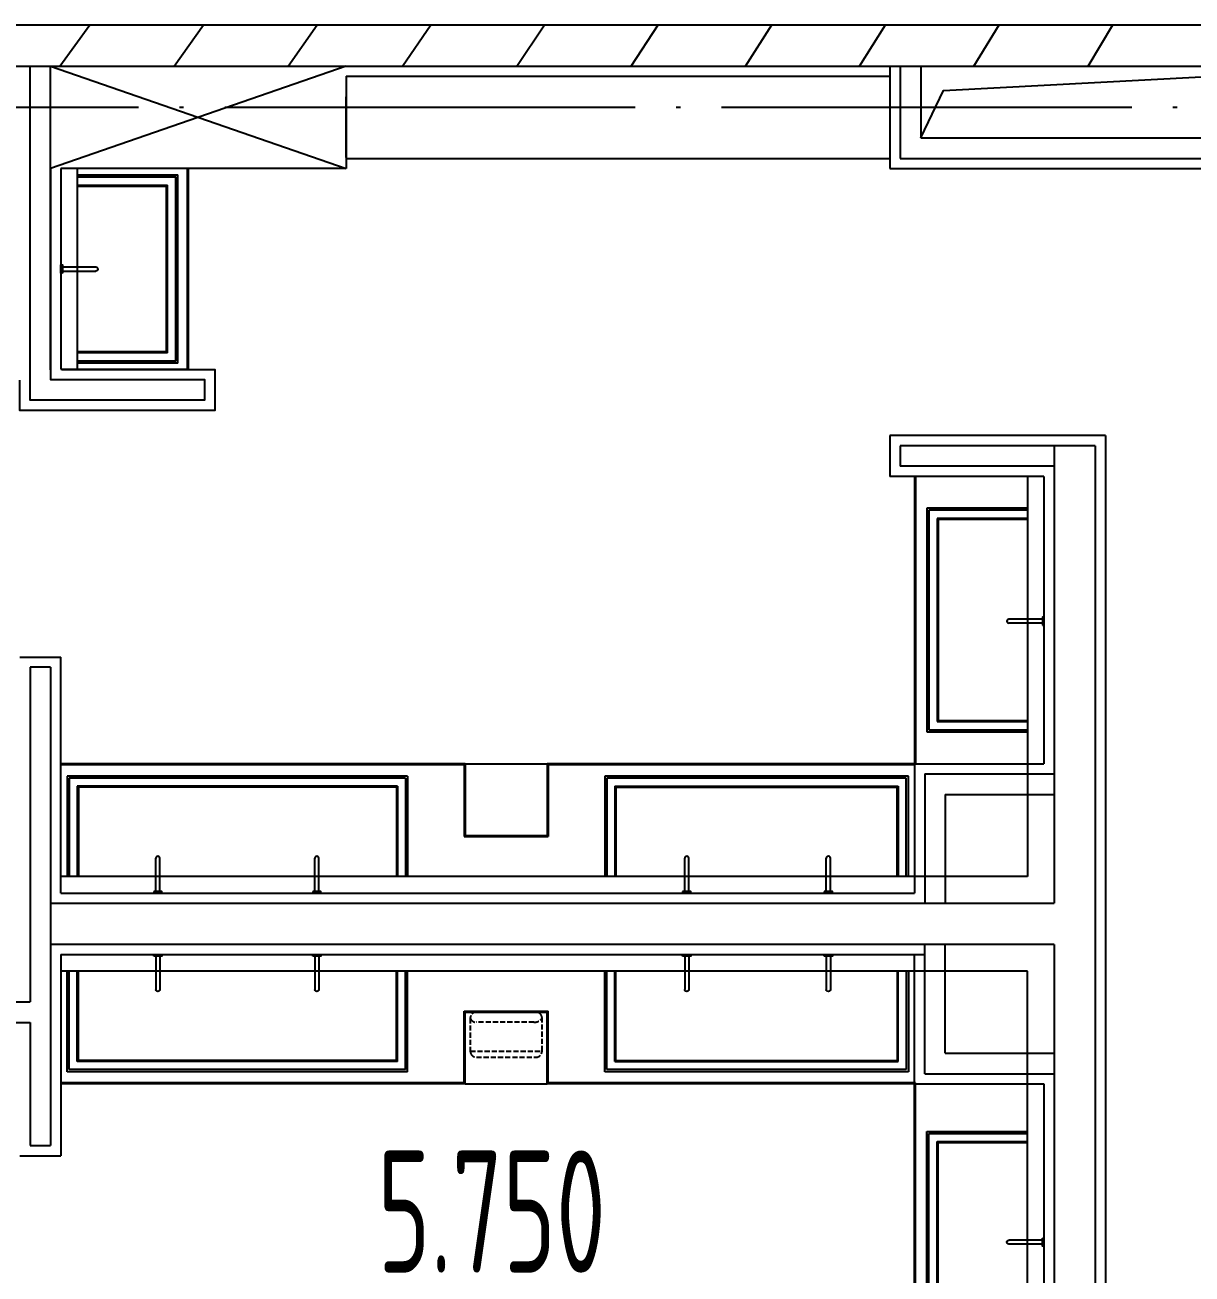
# Model space of a CAD drawing. Header units: inches. Extents: x 0 to 1813292486, y 0 to 3473589894.
# Drawn here: x 600449091 to 600454777, y 3473230132 to 3473236218 of the extents above; entities that cross this region are included whole.
import ezdxf

# ---------------------------------------------------------------- set-up
doc = ezdxf.new("R2010")
doc.units = ezdxf.units.IN
doc.header["$LTSCALE"] = 1000
doc.header["$MEASUREMENT"] = 0
doc.linetypes.add('AX-MALL-GIRD-200$0$DOTE', pattern=[2.42, 2, -0.2, 0.02, -0.2])
doc.linetypes.add('AX-MALL-WALL-P02-QT$0$AX-MALL-WALL-P02-QT$0$AX-MALL-WALL-P01-QT$0$DASH', pattern=[0.35, 0.25, -0.1])
for name, color, linetype in [('A-Anno-Note', 241, 'Continuous'), ('AX-MALL-DIM-P02$0$A-Detl-Thin', 131, 'Continuous'), ('AX-MALL-GIRD-200$0$A-Grid', 222, 'AX-MALL-GIRD-200$0$DOTE'), ('AX-MALL-P02-200$0$A-Anno-Note', 241, 'Continuous'), ('AX-MALL-WALL-P02$0$A-Anno-Note', 241, 'Continuous'), ('AX-MALL-WALL-P02-QT$0$A-Anno-Note', 241, 'Continuous'), ('AX-MALL-WALL-P02-QT$0$A-Wall', 2, 'Continuous'), ('AX-MALL-WALL-P02-QT$0$A-Wall-Patt', 13, 'Continuous'), ('AX-MALL-WALL-P02-QT$0$A-Wind', 4, 'Continuous'), ('AX-MALL-WALL-P02-QT$0$AX-MALL-WALL-P01-QT$0$AX-MALL-WALL-P01-QT$0$卫生洁具', 40, 'Continuous'), ('AX-MALL-WALL-P02-QT$0$AX-MALL-WALL-P02-QT$0$AX-MALL-WALL-P01-QT$0$AR--WALL-1（装饰增加墙体）', 150, 'Continuous'), ('AX-MALL-WALL-P02-QT$0$AX-MALL-WALL-P02-QT$0$AX-MALL-WALL-P01-QT$0$FF--FIXT（洁具、厨具）', 31, 'Continuous'), ('AX-MALL-WALL-P02-QT$0$AX-MALL-WALL-P02-QT$0$AX-MALL-WALL-P01-QT$0$FF--FURN_SF(固定家俱)', 40, 'Continuous'), ('AX-MALL-WALL-P02-QT$0$AX-MALL-WALL-P02-QT$0$AX-MALL-WALL-P01-QT$0$FF-装饰完成面', 30, 'Continuous'), ('AX-MALL-WORD-P02$0$A-Anno-Note', 241, 'Continuous'), ('AX-MALL-ZTKD-P02$0$A-Anno-Note', 241, 'Continuous')]:
    doc.layers.add(name, color=color, linetype=linetype)
doc.styles.add('AX-MALL-WORD-P02$0$_TCH_DIM', font='gbenor.shx')

# ---------------------------------------------------------------- blocks, each defined once
blk = doc.blocks.new('AX-MALL-WORD-P02')
at = {"layer": 'AX-MALL-WORD-P02$0$A-Anno-Note', "style": 'AX-MALL-WORD-P02$0$_TCH_DIM', "width": 0.7}
blk.add_text('5.750', height=595, rotation=339.56816, dxfattribs=at).set_placement((600268492, 3473133873.8))
blk = doc.blocks.new('AX-MALL-GIRD-200')
at = {"layer": 'AX-MALL-GIRD-200$0$A-Grid'}
blk.add_line((600226689.8, 3473155507), (600584585.8, 3473022180.2), dxfattribs=at)
blk = doc.blocks.new('AX-MALL-WALL-P02-QT$0$AX-MALL-WALL-P02-QT$0$AX-MALL-WALL-P01-QT$0$A$C46E46B5B')
at = {"layer": 'AX-MALL-WALL-P02-QT$0$AX-MALL-WALL-P02-QT$0$AX-MALL-WALL-P01-QT$0$FF--FIXT（洁具、厨具）', "color": 12, "linetype": 'AX-MALL-WALL-P02-QT$0$AX-MALL-WALL-P02-QT$0$AX-MALL-WALL-P01-QT$0$DASH', "ltscale": 0.1}
blk.add_lwpolyline([(145, 220), (-145, 220, 0.414214), (-175, 190), (-175, 30, 0.414214), (-145, 0), (145, 0, 0.414214), (175, 30), (175, 190, 0.414214)], format="xyb", close=True, dxfattribs=at)
blk.add_lwpolyline([(175, 190, -0.26114), (135.3, 170.6), (-146.2, 170.6, -0.305293), (-175, 190, 5.122653)], format="xyb", dxfattribs=at)
blk.add_lwpolyline([(-175, 30), (175, 30)], dxfattribs=at)
blk = doc.blocks.new('AX-MALL-WALL-P02-QT$0$AX-MALL-WALL-P01-QT$0$A$C17FE1665')
at = {"layer": 'AX-MALL-WALL-P02-QT$0$AX-MALL-WALL-P01-QT$0$AX-MALL-WALL-P01-QT$0$卫生洁具'}
blk.add_lwpolyline([(7.2, 20), (0, 20), (0, -20), (7.2, -20)], close=True, dxfattribs=at)
for points in [[(7.2, 10), (170, 10)], [(7.2, -10), (170, -10)]]:
    blk.add_lwpolyline(points, dxfattribs=at)
blk.add_arc((170, 0), 10, 269.99863, 90, dxfattribs=at)
blk = doc.blocks.new('AX-MALL-WALL-P02-QT$0$AX-MALL-WALL-P02-QT$0$AX-MALL-WALL-P01-QT$0$A$C14D34DC6')
at = {"layer": 'AX-MALL-WALL-P02-QT$0$AX-MALL-WALL-P02-QT$0$AX-MALL-WALL-P01-QT$0$FF--FIXT（洁具、厨具）', "color": 4, "ltscale": 2}
for p, q in [((130, 2231.8), (130, 130.3)), ((680, 2231.8), (680, 680.3)), ((130, 2000.9), (620, 2000.9)), ((130, 1950.9), (570, 1950.9)), ((570, 1950.9), (570, 961.2)), ((620, 2000.9), (620, 911.2)), ((570, 961.2), (130, 961.2)), ((620, 911.2), (130, 911.2)), ((680, 680.3), (2469.6, 680.3)), ((2469.6, 680.3), (2469.6, 330)), ((2869.6, 680.3), (2469.6, 680.3)), ((2869.6, 680.3), (4839.2, 680.3)), ((2869.6, 680.3), (2869.6, 330)), ((710, 130.3), (710, 620.3)), ((710, 620.3), (2189.6, 620.3)), ((2189.6, 620.3), (2189.6, 130.3)), ((3149.6, 620.3), (3149.6, 130.3)), ((3149.6, 620.3), (4809.2, 620.3)), ((4809.2, 620.3), (4809.2, 130.3)), ((2139.6, 570.3), (760, 570.3)), ((760, 570.3), (760, 130.3)), ((2139.6, 570.3), (2139.6, 130.3)), ((3199.6, 570.3), (4759.2, 570.3)), ((3199.6, 570.3), (3199.6, 130.3)), ((4759.2, 570.3), (4759.2, 130.3)), ((2869.6, 330), (2469.6, 330)), ((130, 130.3), (4836, 130.3))]:
    blk.add_line(p, q, dxfattribs=at)
at = {"layer": 'AX-MALL-WALL-P02-QT$0$AX-MALL-WALL-P02-QT$0$AX-MALL-WALL-P01-QT$0$FF--FIXT（洁具、厨具）', "color": 1}
for p, q in [((675, 2231.8), (675, 755)), ((675, 2231.8), (675, 675.3)), ((130, 1990.9), (610, 1990.9)), ((610, 1990.9), (610, 921.2)), ((130, 1945.9), (565, 1945.9)), ((565, 1945.9), (565, 966.2)), ((565, 966.2), (130, 966.2)), ((610, 921.2), (130, 921.2)), ((675, 675.3), (2464.6, 675.3)), ((2464.6, 675.3), (2464.6, 325)), ((2874.6, 675.3), (4839.2, 675.3)), ((2874.6, 675.3), (2874.6, 325)), ((720, 130.3), (720, 610.3)), ((720, 610.3), (2179.6, 610.3)), ((2179.6, 610.3), (2179.6, 130.3)), ((3159.6, 610.3), (3159.6, 130.3)), ((3159.6, 610.3), (4799.2, 610.3)), ((4799.2, 610.3), (4799.2, 130.3)), ((765, 130.3), (765, 565.3)), ((2134.6, 565.3), (765, 565.3)), ((2134.6, 565.3), (2134.6, 130.3)), ((3204.6, 565.3), (3204.6, 130.3)), ((3204.6, 565.3), (4754.2, 565.3)), ((4754.2, 565.3), (4754.2, 130.3)), ((2874.6, 325), (2464.6, 325))]:
    blk.add_line(p, q, dxfattribs=at)
at = {"layer": 'AX-MALL-WALL-P02-QT$0$AX-MALL-WALL-P02-QT$0$AX-MALL-WALL-P01-QT$0$FF--FIXT（洁具、厨具）', "ltscale": 2}
blk.add_line((3204.6, 565.3), (3204.6, 150), dxfattribs=at)
at = {"linetype": 'ByBlock', "rotation": 180}
blk.add_blockref('AX-MALL-WALL-P02-QT$0$AX-MALL-WALL-P02-QT$0$AX-MALL-WALL-P01-QT$0$A$C46E46B5B', (2669.6, 550), dxfattribs=at)
at = {"layer": 'AX-MALL-WALL-P02-QT$0$AX-MALL-WALL-P02-QT$0$AX-MALL-WALL-P01-QT$0$FF--FIXT（洁具、厨具）', "extrusion": (0, 0, -1)}
for p, zscale, rotation in [((-50, 1451.1), -1, 179.9995570982508), ((-1099.9, 50), -0.9999999999999991, 89.99955709825085), ((-1789.7, 50), -0.9999999999999991, 89.99955709825085), ((-4366.8, 50), -0.9999999999999991, 89.99955709825085)]:
    blk.add_blockref('AX-MALL-WALL-P02-QT$0$AX-MALL-WALL-P01-QT$0$A$C17FE1665', p, dxfattribs=dict(at, zscale=zscale, rotation=rotation))
at = {"layer": 'AX-MALL-WALL-P02-QT$0$AX-MALL-WALL-P02-QT$0$AX-MALL-WALL-P01-QT$0$FF--FIXT（洁具、厨具）', "color": 1, "extrusion": (0, 0, -1), "zscale": -0.9999999999999991, "rotation": 89.99955709825085}
blk.add_blockref('AX-MALL-WALL-P02-QT$0$AX-MALL-WALL-P01-QT$0$A$C17FE1665', (-3592, 50), dxfattribs=at)
blk = doc.blocks.new('AX-MALL-WALL-P02-QT$0$AX-MALL-WALL-P02-QT$0$AX-MALL-WALL-P01-QT$0$A$C31EA7D6B')
at = {"layer": 'AX-MALL-WALL-P02-QT$0$AX-MALL-WALL-P02-QT$0$AX-MALL-WALL-P01-QT$0$FF--FIXT（洁具、厨具）', "color": 4, "ltscale": 2}
for p, q in [((-620, 102.6), (-620, -875.6)), ((-570, -845.6), (-570, 72.6)), ((-80, 72.6), (-570, 72.6)), ((-80, 102.6), (-80, -875.6)), ((-515, -790.6), (-515, 17.6)), ((-80, 17.6), (-515, 17.6)), ((-515, -790.6), (-80, -790.6)), ((-570, -845.6), (-80, -845.6))]:
    blk.add_line(p, q, dxfattribs=at)
at = {"layer": 'AX-MALL-WALL-P02-QT$0$AX-MALL-WALL-P02-QT$0$AX-MALL-WALL-P01-QT$0$FF--FIXT（洁具、厨具）', "color": 1}
for p, q in [((-615, 102.6), (-615, -875.6)), ((-560, -835.6), (-560, 62.6)), ((-80, 62.6), (-560, 62.6)), ((-80, 22.6), (-520, 22.6)), ((-520, -795.6), (-520, 22.6)), ((-560, -835.6), (-80, -835.6)), ((-520, -795.6), (-80, -795.6))]:
    blk.add_line(p, q, dxfattribs=at)
at = {"layer": 'AX-MALL-WALL-P02-QT$0$AX-MALL-WALL-P02-QT$0$AX-MALL-WALL-P01-QT$0$FF--FIXT（洁具、厨具）', "ltscale": 2}
blk.add_line((-620, -875.6), (0, -875.6), dxfattribs=at)
at = {"layer": 'AX-MALL-WALL-P02-QT$0$AX-MALL-WALL-P02-QT$0$AX-MALL-WALL-P01-QT$0$FF--FIXT（洁具、厨具）', "extrusion": (0, 0, -1), "xscale": -1.000000000000001, "zscale": -1.000000000000001, "rotation": 180.0004429017492}
blk.add_blockref('AX-MALL-WALL-P02-QT$0$AX-MALL-WALL-P01-QT$0$A$C17FE1665', (0, -386.5), dxfattribs=at)
blk = doc.blocks.new('AX-MALL-WALL-P02-QT$0$s2')
at = {"layer": 'AX-MALL-WALL-P02-QT$0$A-Anno-Note'}
for p, q in [((4849.2, -1839.7), (6288.4, -2339.7)), ((6288.4, -1839.7), (4849.2, -2339.7))]:
    blk.add_line(p, q, dxfattribs=at)
at = {"layer": 'AX-MALL-WALL-P02-QT$0$AX-MALL-WALL-P02-QT$0$AX-MALL-WALL-P01-QT$0$AR--WALL-1（装饰增加墙体）', "color": 151, "ltscale": 0.04}
for p, q in [((4849.2, -3319.7), (4849.2, -1839.7)), ((8988.4, -1839.7), (8988.4, -2289.7)), ((9088.4, -1839.7), (9088.4, -2189.7)), ((9088.4, -2189.7), (11438.4, -2189.7)), ((8988.4, -2289.7), (11438.4, -2289.7)), ((9938.4, -3689.7), (8988.4, -3689.7)), ((8988.4, -3689.7), (8988.4, -3789.7)), ((9738.4, -3689.7), (9738.4, -5919.7)), ((9938.4, -3689.7), (9938.4, -6119.7)), ((9738.4, -3789.7), (8988.4, -3789.7)), ((4849.2, -4769.7), (4749.2, -4769.7)), ((4749.2, -4769.7), (4749.2, -6399.7)), ((4849.2, -4769.7), (4849.2, -7099.7)), ((9108.4, -5289.5), (9738.4, -5289.5)), ((9108.4, -5289.5), (9108.4, -5919.7)), ((9208.4, -5389.5), (9738.4, -5389.5)), ((9208.4, -5389.5), (9208.4, -5919.7)), ((4849.2, -5919.7), (9738.4, -5919.7)), ((9738.4, -6119.7), (4849.2, -6119.7)), ((9108.4, -6750), (9108.4, -6119.7)), ((9208.4, -6650), (9208.4, -6119.7)), ((9738.4, -6119.7), (9738.4, -6229.3)), ((9738.4, -6119.7), (9738.4, -8501.6)), ((9938.4, -6119.7), (9938.4, -8501.6)), ((-2180.8, -6399.7), (4749.2, -6399.7)), ((-2180.8, -6499.7), (4749.2, -6499.7)), ((4749.2, -6499.7), (4749.2, -7099.7)), ((9208.4, -6650), (9738.4, -6650)), ((9108.4, -6750), (9738.4, -6750)), ((4749.2, -7099.7), (4849.2, -7099.7))]:
    blk.add_line(p, q, dxfattribs=at)
blk.add_lwpolyline([(4849.2, -2339.7), (4849.2, -3367.9), (5599.2, -3367.9), (5599.2, -3467.9), (4749.2, -3467.9), (4749.2, -1839.7)], dxfattribs=at)
at = {"layer": 'AX-MALL-WALL-P02-QT$0$AX-MALL-WALL-P02-QT$0$AX-MALL-WALL-P01-QT$0$FF--FIXT（洁具、厨具）', "ltscale": 0.04}
blk.add_line((6288.4, -2289.7), (8938.4, -2289.7), dxfattribs=at)
at = {"layer": 'AX-MALL-WALL-P02-QT$0$AX-MALL-WALL-P02-QT$0$AX-MALL-WALL-P01-QT$0$FF--FIXT（洁具、厨具）', "color": 4, "ltscale": 2}
for p, q in [((9058.4, -3839.7), (9058.4, -5239.5)), ((9608.4, -3839.7), (9608.4, -5789.5)), ((9118.4, -3994.7), (9118.4, -5084.5)), ((9608.4, -3994.7), (9118.4, -3994.7)), ((9168.4, -4044.7), (9168.4, -5034.5)), ((9608.4, -4044.7), (9168.4, -4044.7)), ((9168.4, -5034.5), (9608.4, -5034.5)), ((9118.4, -5084.5), (9608.4, -5084.5)), ((6868.8, -5239.5), (4899.2, -5239.5)), ((6868.8, -5239.5), (6868.8, -5589.7)), ((6868.8, -5239.5), (7268.8, -5239.5)), ((9058.4, -5239.5), (7268.8, -5239.5)), ((7268.8, -5239.5), (7268.8, -5589.7)), ((6588.8, -5299.5), (4929.2, -5299.5)), ((4929.2, -5299.5), (4929.2, -5789.5)), ((6538.8, -5349.5), (4979.2, -5349.5)), ((4979.2, -5349.5), (4979.2, -5789.5)), ((6538.8, -5349.5), (6538.8, -5789.5)), ((6588.8, -5299.5), (6588.8, -5789.5)), ((9028.4, -5299.5), (7548.8, -5299.5)), ((7548.8, -5299.5), (7548.8, -5789.5)), ((7598.8, -5349.5), (8978.4, -5349.5)), ((7598.8, -5349.5), (7598.8, -5789.5)), ((8978.4, -5349.5), (8978.4, -5789.5)), ((9028.4, -5789.5), (9028.4, -5299.5)), ((6868.8, -5589.7), (7268.8, -5589.7)), ((9608.4, -5789.5), (4902.5, -5789.5))]:
    blk.add_line(p, q, dxfattribs=at)
at = {"layer": 'AX-MALL-WALL-P02-QT$0$AX-MALL-WALL-P02-QT$0$AX-MALL-WALL-P01-QT$0$FF--FIXT（洁具、厨具）', "color": 1}
for p, q in [((9063.4, -3839.7), (9063.4, -5244.5)), ((9063.4, -3839.7), (9063.4, -5164.7)), ((9128.4, -4004.7), (9128.4, -5074.5)), ((9608.4, -4004.7), (9128.4, -4004.7)), ((9173.4, -4049.7), (9173.4, -5029.5)), ((9608.4, -4049.7), (9173.4, -4049.7)), ((9173.4, -5029.5), (9608.4, -5029.5)), ((9128.4, -5074.5), (9608.4, -5074.5)), ((6863.8, -5244.5), (4899.2, -5244.5)), ((6863.8, -5244.5), (6863.8, -5594.7)), ((9063.4, -5244.5), (7273.8, -5244.5)), ((7273.8, -5244.5), (7273.8, -5594.7)), ((6578.8, -5309.5), (4939.2, -5309.5)), ((4939.2, -5309.5), (4939.2, -5789.5)), ((6533.8, -5354.5), (4984.2, -5354.5)), ((4984.2, -5354.5), (4984.2, -5789.5)), ((6533.8, -5354.5), (6533.8, -5789.5)), ((6578.8, -5309.5), (6578.8, -5789.5)), ((9018.4, -5309.5), (7558.8, -5309.5)), ((7558.8, -5309.5), (7558.8, -5789.5)), ((7603.8, -5354.5), (8973.4, -5354.5)), ((7603.8, -5354.5), (7603.8, -5789.5)), ((8973.4, -5789.5), (8973.4, -5354.5)), ((9018.4, -5789.5), (9018.4, -5309.5)), ((6863.8, -5594.7), (7273.8, -5594.7))]:
    blk.add_line(p, q, dxfattribs=at)
at = {"layer": 'AX-MALL-WALL-P02-QT$0$AX-MALL-WALL-P02-QT$0$AX-MALL-WALL-P01-QT$0$FF--FIXT（洁具、厨具）', "ltscale": 2}
blk.add_line((6533.8, -5354.5), (6533.8, -5769.7), dxfattribs=at)
at = {"layer": 'AX-MALL-WALL-P02-QT$0$AX-MALL-WALL-P02-QT$0$AX-MALL-WALL-P01-QT$0$FF--FURN_SF(固定家俱)', "ltscale": 2}
blk.add_line((6288.4, -2284.7), (6288.4, -1989.7), dxfattribs=at)
at = {"layer": 'AX-MALL-WALL-P02-QT$0$AX-MALL-WALL-P02-QT$0$AX-MALL-WALL-P01-QT$0$FF-装饰完成面'}
for p, q in [((8938.4, -1839.7), (8938.4, -2339.7)), ((6288.4, -1889.7), (6288.4, -2339.7)), ((6288.4, -1889.7), (8938.4, -1889.7)), ((6288.4, -2339.7), (4899.2, -2339.7)), ((8938.4, -2339.7), (11388.4, -2339.7)), ((9988.4, -3639.7), (8938.4, -3639.7)), ((8938.4, -3639.7), (8938.4, -3839.7)), ((9988.4, -3639.7), (9988.4, -8551.6)), ((9688.4, -3839.7), (8938.4, -3839.7)), ((9688.4, -3839.7), (9688.4, -5239.5)), ((4699.2, -4719.7), (4899.2, -4719.7)), ((4899.2, -5869.7), (4899.2, -4719.7)), ((9058.4, -5239.5), (9688.4, -5239.5)), ((9058.4, -5239.5), (9058.4, -5869.7)), ((4899.2, -5869.7), (9058.4, -5869.7)), ((4899.2, -6169.7), (4899.2, -7149.7)), ((4899.2, -6169.7), (9108.4, -6169.7)), ((9058.4, -6800), (9058.4, -6169.7)), ((9058.4, -6800), (9688.4, -6800)), ((9688.4, -6800), (9688.4, -8351.6)), ((4699.2, -7149.7), (4899.2, -7149.7))]:
    blk.add_line(p, q, dxfattribs=at)
blk.add_lwpolyline([(9088.4, -2189.7), (9199.5, -1958.6), (11438.4, -1839.7)], dxfattribs=at)
blk.add_lwpolyline([(4899.2, -2339.7), (4899.2, -3312.9, 0.414214), (4904.2, -3317.9), (5649.2, -3317.9), (5649.2, -3517.9), (4699.2, -3517.9), (4699.2, -3369.7)], format="xyb", dxfattribs=at)
at = {"layer": 'AX-MALL-WALL-P02-QT$0$AX-MALL-WALL-P02-QT$0$AX-MALL-WALL-P01-QT$0$FF--FIXT（洁具、厨具）', "color": 31, "extrusion": (0, 0, -1), "zscale": -1}
blk.add_blockref('AX-MALL-WALL-P02-QT$0$AX-MALL-WALL-P02-QT$0$AX-MALL-WALL-P01-QT$0$A$C31EA7D6B', (-4899.2, -2442.3), dxfattribs=at)
at = {"layer": 'AX-MALL-WALL-P02-QT$0$AX-MALL-WALL-P02-QT$0$AX-MALL-WALL-P01-QT$0$FF--FIXT（洁具、厨具）'}
for p, rotation in [((9688.4, -4544.6), 179.9995570982508), ((5371.6, -5869.7), 89.99955709825089), ((7948.7, -5869.7), 89.99955709825089), ((8638.5, -5869.7), 89.99955709825089)]:
    blk.add_blockref('AX-MALL-WALL-P02-QT$0$AX-MALL-WALL-P01-QT$0$A$C17FE1665', p, dxfattribs=dict(at, rotation=rotation))
at = {"layer": 'AX-MALL-WALL-P02-QT$0$AX-MALL-WALL-P02-QT$0$AX-MALL-WALL-P01-QT$0$FF--FIXT（洁具、厨具）', "color": 1, "rotation": 89.99955709825089}
blk.add_blockref('AX-MALL-WALL-P02-QT$0$AX-MALL-WALL-P01-QT$0$A$C17FE1665', (6146.4, -5869.7), dxfattribs=at)
at = {"layer": 'AX-MALL-WALL-P02-QT$0$AX-MALL-WALL-P02-QT$0$AX-MALL-WALL-P01-QT$0$FF--FIXT（洁具、厨具）', "color": 31, "rotation": 179.9999999999999}
blk.add_blockref('AX-MALL-WALL-P02-QT$0$AX-MALL-WALL-P02-QT$0$AX-MALL-WALL-P01-QT$0$A$C14D34DC6', (9738.4, -6119.7), dxfattribs=at)
blk = doc.blocks.new('AX-MALL-WALL-P02-QT')
at = {"layer": 'AX-MALL-WALL-P02-QT$0$A-Wind'}
blk.add_blockref('AX-MALL-GIRD-200', (0, 0), dxfattribs=at)
at = {"layer": 'AX-MALL-WALL-P02-QT$0$A-Anno-Note', "rotation": 339.5681613093759}
blk.add_blockref('AX-MALL-WALL-P02-QT$0$s2', (600265150.2, 3473143356), dxfattribs=at)
at = {"layer": 'AX-MALL-WALL-P02-QT$0$A-Wall-Patt'}
h = blk.add_hatch(dxfattribs=at)
h.set_pattern_fill('普通砖', color=256, scale=200, style=0)
h.set_pattern_definition([(45, (0, 359), (-353.553532015, 353.553532015), [])])
h.paths.add_polyline_path([(600262393.9, 3473142490.7), (600262464.4, 3473142393.3), (600280362.7, 3473135725.6), (600280245.2, 3473135982.9), (600262440.5, 3473142615.6)])
at = {"layer": 'AX-MALL-WALL-P02-QT$0$A-Wall'}
for p, q in [((600262440.5, 3473142615.6), (600280245.2, 3473135982.9)), ((600262464.4, 3473142393.3), (600280362.7, 3473135725.6))]:
    blk.add_line(p, q, dxfattribs=at)
blk = doc.blocks.new('AX-MALL-WALL-P02')
at = {"layer": 'AX-MALL-WALL-P02$0$A-Anno-Note'}
blk.add_blockref('AX-MALL-WORD-P02', (0, 0), dxfattribs=at)
blk.add_blockref('AX-MALL-WALL-P02-QT', (0, 0), dxfattribs=at)
blk = doc.blocks.new('AX-MALL-ZTKD-P02')
at = {"layer": 'AX-MALL-ZTKD-P02$0$A-Anno-Note'}
blk.add_blockref('AX-MALL-GIRD-200', (0, 0), dxfattribs=at)
blk = doc.blocks.new('AX-MALL-DIM-P02')
at = {"layer": 'AX-MALL-DIM-P02$0$A-Detl-Thin'}
blk.add_blockref('AX-MALL-ZTKD-P02', (0, 0), dxfattribs=at)
blk = doc.blocks.new('AX-MALL-P02-200')
at = {"layer": 'AX-MALL-P02-200$0$A-Anno-Note'}
blk.add_blockref('AX-MALL-WALL-P02', (0, 0), dxfattribs=at)
blk.add_blockref('AX-MALL-DIM-P02', (0, 0), dxfattribs=at)

msp = doc.modelspace()

# ---------------------------------------------------------------- block references
at = {"layer": 'A-Anno-Note', "rotation": 20.43183869077545}
msp.add_blockref('AX-MALL-P02-200', (1250392458.5, 9048125.7), dxfattribs=at)

doc.saveas('drawing.dxf')
